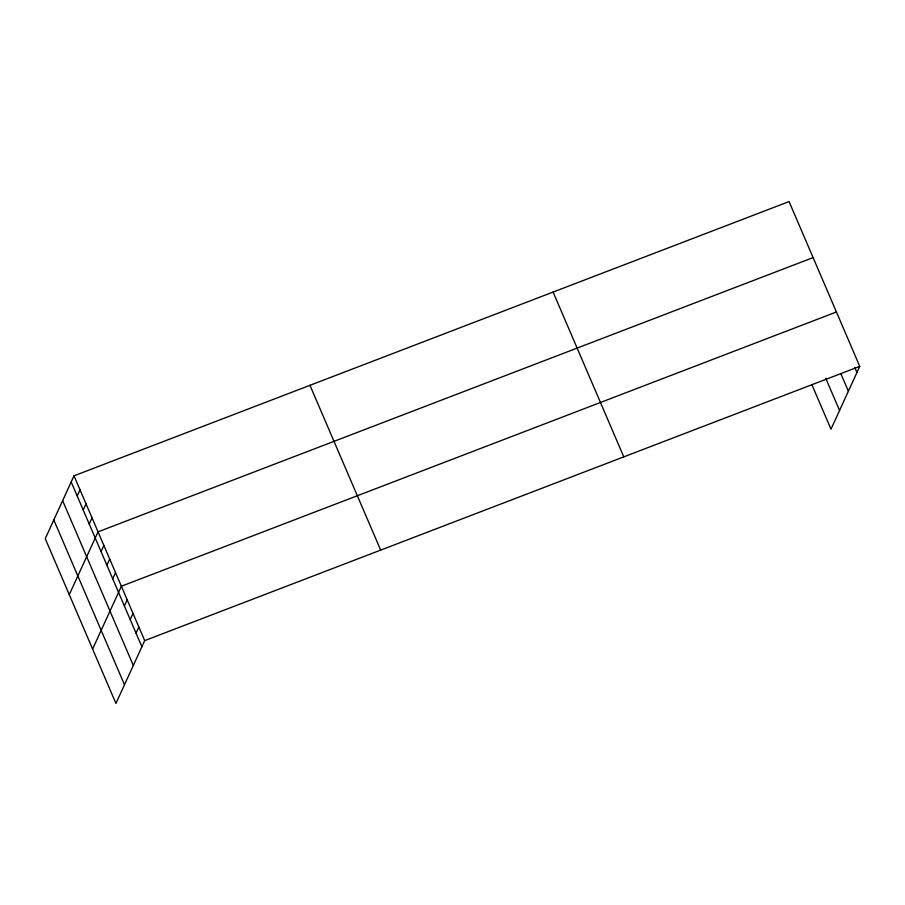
<?xml version="1.0" encoding="UTF-8"?>
<svg xmlns="http://www.w3.org/2000/svg" width="905" height="905" viewBox="0 0 905 905"><rect width="100%" height="100%" fill="white"/><g stroke="black" fill="none" stroke-linecap="round" stroke-linejoin="round"><path stroke-width="1.36" d="M74.006 475.815L45.25 538.633L115.931 703.434L144.687 640.616L859.75 366.367L789.07 201.566L74.006 475.815L144.687 640.616M77.197 495.974L80.013 489.82M83.215 509.979L86.02 503.836M89.222 523.984L92.039 517.841M69.278 594.664L98.045 531.846L813.097 257.597M101.055 551.598L103.871 545.444M106.892 565.195L109.709 559.041M112.718 578.781L115.535 572.639M92.604 649.043L121.372 586.236L836.424 311.987M124.381 605.977L127.198 599.834M130.218 619.574L133.024 613.42M136.044 633.172L138.861 627.018M859.75 366.367L830.994 429.185L811.909 384.693M854.818 367.577L856.933 372.521M840.949 373.912L848.37 391.22M825.767 378.347L839.557 410.485M553.102 292.066L623.783 456.867M309.974 385.315L380.666 550.116M71.19 481.969L141.881 646.77M62.637 500.669L133.318 665.469M53.814 519.934L124.494 684.734"/></g></svg>
